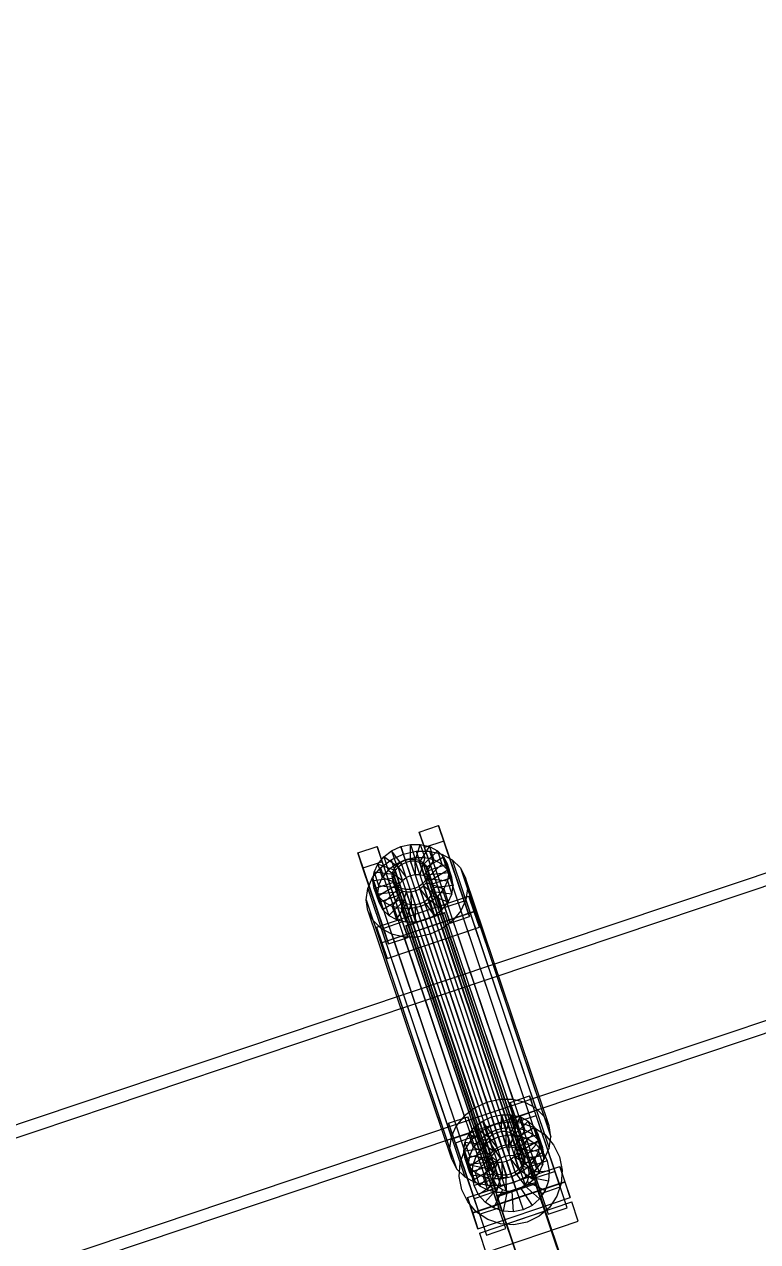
# Model space of a CAD drawing. Header units: millimetres. Extents: x -1970 to 34302, y -65268 to 6837.
# Drawn here: x 9134 to 9495, y 3092 to 3691 of the extents above; entities that cross this region are included whole.
import ezdxf

# ---------------------------------------------------------------- set-up
doc = ezdxf.new("R2010")
doc.units = ezdxf.units.MM
doc.layers.add('COTAS_P', color=1, linetype='Continuous', lineweight=0)
doc.layers.add('lateral_C01', color=7, linetype='Continuous', lineweight=0)
doc.dimstyles.new('R19_100', dxfattribs={"dimtxt": 250, "dimasz": 150, "dimexe": 150, "dimexo": 80, "dimgap": 100, "dimtad": 1, "dimtih": 1, "dimtoh": 1, "dimdsep": 46, "dimcen": 0.09, "dimadec": 0, "dimazin": 0, "dimtfac": 1, "dimtdec": 4, "dimtofl": 0, "dimtmove": 0, "dimatfit": 3, "dimfxl": 1, "dimtolj": 1, "dimtzin": 0, "dimarcsym": 0})

# ---------------------------------------------------------------- blocks, each defined once
blk = doc.blocks.new('*D0')
at = {"layer": 'COTAS_P', "color": 0, "lineweight": -2, "transparency": 16777216}
for p, q in [((10918.91, 3565.84), (10608.35, 4484.78)), ((1803.31, 1350.65), (10514.27, 4294.65)), ((1923.74, 525.79), (1613.18, 1444.73))]:
    blk.add_line(p, q, dxfattribs=at)
at = {"layer": 'COTAS_P', "color": 0, "transparency": 16777216}
for points in [[(10506.26, 4318.34), (10522.27, 4270.97), (10656.37, 4342.68)], [(1795.3, 1374.33), (1811.31, 1326.96), (1661.2, 1302.62)]]:
    blk.add_solid(points, dxfattribs=at)
at = {"layer": 'Defpoints', "color": 0, "transparency": 16777216}
for p in [(10656.37, 4342.68), (10944.53, 3490.06), (1949.36, 450)]:
    blk.add_point(p, dxfattribs=at)

msp = doc.modelspace()

# ---------------------------------------------------------------- linework, layer by layer
at = {"layer": 'lateral_C01'}
for p, q in [((9768.23, 3363.577), (9341.672, 3220.226)), ((9343.584, 3214.538), (9770.141, 3357.889)), ((9328.64, 3293.386), (9338.113, 3296.588)), ((9331.198, 3285.774), (9328.64, 3293.386)), ((9328.64, 3293.386), (9341.26, 3256.147)), ((9338.113, 3296.588), (9340.671, 3288.976)), ((9350.733, 3259.349), (9338.113, 3296.588)), ((9363.598, 3154.982), (9790.156, 3298.333)), ((9319.453, 3286.217), (9324.282, 3287.289)), ((9324.37, 3278.967), (9324.282, 3287.289)), ((9324.282, 3287.289), (9329.122, 3287.284)), ((9324.282, 3287.289), (9326.475, 3280.765)), ((9326.662, 3278.964), (9329.122, 3287.284)), ((9329.122, 3287.284), (9333.644, 3286.201)), ((9329.122, 3287.284), (9331.315, 3280.76)), ((9340.671, 3288.976), (9331.198, 3285.774)), ((9340.671, 3288.976), (9353.291, 3251.737)), ((9792.067, 3292.646), (9365.51, 3149.295)), ((9298.324, 3283.14), (9307.798, 3286.342)), ((9300.882, 3275.529), (9298.324, 3283.14)), ((9298.324, 3283.14), (9310.944, 3245.901)), ((9307.798, 3286.342), (9310.356, 3278.73)), ((9320.418, 3249.103), (9307.798, 3286.342)), ((9308.188, 3277.598), (9311.122, 3281.201)), ((9311.122, 3281.201), (9314.965, 3284.14)), ((9318.136, 3276.083), (9311.122, 3281.201)), ((9311.122, 3281.201), (9313.315, 3274.676)), ((9314.694, 3279.707), (9320.694, 3282.483)), ((9314.965, 3284.14), (9319.453, 3286.217)), ((9319.956, 3277.475), (9314.965, 3284.14)), ((9314.965, 3284.14), (9317.157, 3277.616)), ((9322.082, 3278.459), (9319.453, 3286.217)), ((9319.453, 3286.217), (9321.646, 3279.693)), ((9320.694, 3282.483), (9327.149, 3283.917)), ((9320.694, 3282.483), (9361.805, 3160.152)), ((9327.149, 3283.917), (9333.62, 3283.909)), ((9327.149, 3283.917), (9368.261, 3161.585)), ((9328.804, 3278.452), (9333.644, 3286.201)), ((9330.649, 3277.463), (9337.539, 3284.115)), ((9343.818, 3248.535), (9331.198, 3285.774)), ((9333.62, 3283.909), (9339.665, 3282.462)), ((9333.62, 3283.909), (9374.731, 3161.578)), ((9333.644, 3286.201), (9337.539, 3284.115)), ((9333.644, 3286.201), (9335.837, 3279.677)), ((9337.539, 3284.115), (9340.542, 3281.168)), ((9337.539, 3284.115), (9339.732, 3277.591)), ((9339.665, 3282.462), (9344.872, 3279.673)), ((9339.665, 3282.462), (9380.776, 3160.131)), ((9310.356, 3278.73), (9300.882, 3275.529)), ((9313.502, 3238.29), (9300.882, 3275.529)), ((9305.635, 3270.961), (9309.557, 3275.777)), ((9306.363, 3273.579), (9308.188, 3277.598)), ((9316.746, 3274.376), (9308.188, 3277.598)), ((9308.188, 3277.598), (9310.381, 3271.074)), ((9309.557, 3275.777), (9314.694, 3279.707)), ((9309.557, 3275.777), (9350.669, 3153.446)), ((9310.356, 3278.73), (9322.976, 3241.491)), ((9317.157, 3277.616), (9313.315, 3274.676)), ((9314.694, 3279.707), (9355.805, 3157.376)), ((9315.516, 3273.56), (9316.381, 3275.464)), ((9316.381, 3275.464), (9317.771, 3277.17)), ((9316.381, 3275.464), (9364.07, 3133.559)), ((9318.136, 3276.083), (9316.746, 3274.376)), ((9321.646, 3279.693), (9317.157, 3277.616)), ((9317.157, 3277.616), (9322.149, 3270.951)), ((9317.771, 3277.17), (9319.591, 3278.563)), ((9317.771, 3277.17), (9365.46, 3135.266)), ((9319.956, 3277.475), (9318.136, 3276.083)), ((9320.329, 3269.558), (9318.136, 3276.083)), ((9319.591, 3278.563), (9321.717, 3279.546)), ((9319.591, 3278.563), (9367.28, 3136.658)), ((9322.082, 3278.459), (9319.956, 3277.475)), ((9322.149, 3270.951), (9319.956, 3277.475)), ((9326.475, 3280.765), (9321.646, 3279.693)), ((9321.646, 3279.693), (9324.275, 3271.935)), ((9321.717, 3279.546), (9324.004, 3280.054)), ((9321.717, 3279.546), (9369.406, 3137.642)), ((9324.37, 3278.967), (9322.082, 3278.459)), ((9324.275, 3271.935), (9322.082, 3278.459)), ((9324.004, 3280.054), (9326.297, 3280.052)), ((9324.004, 3280.054), (9371.693, 3138.15)), ((9326.662, 3278.964), (9324.37, 3278.967)), ((9326.562, 3272.443), (9324.37, 3278.967)), ((9326.297, 3280.052), (9328.439, 3279.539)), ((9326.297, 3280.052), (9373.986, 3138.147)), ((9331.315, 3280.76), (9326.475, 3280.765)), ((9326.475, 3280.765), (9326.562, 3272.443)), ((9328.804, 3278.452), (9326.662, 3278.964)), ((9328.855, 3272.44), (9326.662, 3278.964)), ((9328.439, 3279.539), (9330.284, 3278.551)), ((9328.439, 3279.539), (9376.128, 3137.634)), ((9330.649, 3277.463), (9328.804, 3278.452)), ((9330.997, 3271.927), (9328.804, 3278.452)), ((9331.315, 3280.76), (9328.855, 3272.44)), ((9330.284, 3278.551), (9331.706, 3277.155)), ((9330.284, 3278.551), (9377.973, 3136.646)), ((9332.072, 3276.067), (9330.649, 3277.463)), ((9332.842, 3270.939), (9330.649, 3277.463)), ((9335.837, 3279.677), (9330.997, 3271.927)), ((9335.837, 3279.677), (9331.315, 3280.76)), ((9331.706, 3277.155), (9332.609, 3275.446)), ((9331.706, 3277.155), (9379.396, 3135.25)), ((9332.072, 3276.067), (9340.542, 3281.168)), ((9332.975, 3274.358), (9332.072, 3276.067)), ((9334.264, 3269.543), (9332.072, 3276.067)), ((9332.609, 3275.446), (9332.931, 3273.54)), ((9380.299, 3133.541), (9332.609, 3275.446)), ((9339.732, 3277.591), (9332.842, 3270.939)), ((9342.448, 3277.56), (9332.975, 3274.358)), ((9339.732, 3277.591), (9335.837, 3279.677)), ((9342.735, 3274.643), (9339.732, 3277.591)), ((9340.542, 3281.168), (9342.448, 3277.56)), ((9340.542, 3281.168), (9342.735, 3274.643)), ((9344.641, 3271.036), (9342.448, 3277.56)), ((9342.448, 3277.56), (9343.128, 3273.538)), ((9344.872, 3279.673), (9348.887, 3275.733)), ((9344.872, 3279.673), (9385.983, 3157.342)), ((9348.887, 3275.733), (9351.435, 3270.91)), ((9348.887, 3275.733), (9389.998, 3153.402)), ((9303.194, 3265.588), (9305.635, 3270.961)), ((9305.635, 3270.961), (9346.746, 3148.63)), ((9305.769, 3269.416), (9306.363, 3273.579)), ((9315.6, 3270.5), (9305.769, 3269.416)), ((9305.769, 3269.416), (9307.962, 3262.891)), ((9306.449, 3265.393), (9305.769, 3269.416)), ((9315.882, 3272.472), (9306.363, 3273.579)), ((9306.363, 3273.579), (9308.555, 3267.054)), ((9310.381, 3271.074), (9308.555, 3267.054)), ((9313.315, 3274.676), (9310.381, 3271.074)), ((9310.381, 3271.074), (9318.939, 3267.852)), ((9313.315, 3274.676), (9320.329, 3269.558)), ((9315.235, 3271.588), (9315.516, 3273.56)), ((9315.557, 3269.683), (9315.235, 3271.588)), ((9315.235, 3271.588), (9362.924, 3129.683)), ((9315.516, 3273.56), (9363.205, 3131.655)), ((9316.46, 3267.974), (9315.557, 3269.683)), ((9315.557, 3269.683), (9363.246, 3127.778)), ((9315.882, 3272.472), (9315.6, 3270.5)), ((9317.793, 3263.976), (9315.6, 3270.5)), ((9315.6, 3270.5), (9315.922, 3268.595)), ((9316.746, 3274.376), (9315.882, 3272.472)), ((9318.074, 3265.948), (9315.882, 3272.472)), ((9318.939, 3267.852), (9316.746, 3274.376)), ((9318.939, 3267.852), (9320.329, 3269.558)), ((9320.329, 3269.558), (9322.149, 3270.951)), ((9322.149, 3270.951), (9324.275, 3271.935)), ((9324.275, 3271.935), (9326.562, 3272.443)), ((9326.562, 3272.443), (9328.855, 3272.44)), ((9328.855, 3272.44), (9330.997, 3271.927)), ((9331.785, 3269.664), (9330.396, 3267.958)), ((9330.997, 3271.927), (9332.842, 3270.939)), ((9332.65, 3271.568), (9331.785, 3269.664)), ((9331.785, 3269.664), (9379.475, 3127.76)), ((9332.151, 3268.577), (9333.016, 3270.481)), ((9332.931, 3273.54), (9332.65, 3271.568)), ((9332.65, 3271.568), (9380.339, 3129.664)), ((9332.842, 3270.939), (9334.264, 3269.543)), ((9332.931, 3273.54), (9380.62, 3131.636)), ((9332.975, 3274.358), (9335.167, 3267.834)), ((9333.297, 3272.453), (9332.975, 3274.358)), ((9333.016, 3270.481), (9333.297, 3272.453)), ((9333.016, 3270.481), (9342.535, 3269.375)), ((9335.208, 3263.957), (9333.016, 3270.481)), ((9333.297, 3272.453), (9343.128, 3273.538)), ((9335.489, 3265.929), (9333.297, 3272.453)), ((9342.735, 3274.643), (9334.264, 3269.543)), ((9334.264, 3269.543), (9335.167, 3267.834)), ((9335.167, 3267.834), (9344.641, 3271.036)), ((9342.535, 3269.375), (9340.709, 3265.355)), ((9343.128, 3273.538), (9342.535, 3269.375)), ((9342.535, 3269.375), (9344.727, 3262.85)), ((9344.641, 3271.036), (9342.735, 3274.643)), ((9343.128, 3273.538), (9345.321, 3267.013)), ((9345.321, 3267.013), (9344.641, 3271.036)), ((9351.435, 3270.91), (9352.344, 3265.533)), ((9392.546, 3148.579), (9351.435, 3270.91)), ((9302.401, 3260.022), (9303.194, 3265.588)), ((9303.194, 3265.588), (9344.305, 3143.256)), ((9315.922, 3268.595), (9306.449, 3265.393)), ((9306.449, 3265.393), (9308.641, 3258.869)), ((9308.355, 3261.786), (9306.449, 3265.393)), ((9308.555, 3267.054), (9307.962, 3262.891)), ((9307.962, 3262.891), (9317.793, 3263.976)), ((9316.825, 3266.886), (9308.355, 3261.786)), ((9308.555, 3267.054), (9318.074, 3265.948)), ((9318.248, 3265.49), (9311.358, 3258.838)), ((9320.093, 3264.502), (9315.253, 3256.752)), ((9318.115, 3262.071), (9315.922, 3268.595)), ((9315.922, 3268.595), (9316.825, 3266.886)), ((9317.882, 3266.577), (9316.46, 3267.974)), ((9316.46, 3267.974), (9364.149, 3126.069)), ((9319.018, 3260.362), (9316.825, 3266.886)), ((9316.825, 3266.886), (9318.248, 3265.49)), ((9317.793, 3263.976), (9318.074, 3265.948)), ((9318.115, 3262.071), (9317.793, 3263.976)), ((9319.727, 3265.589), (9317.882, 3266.577)), ((9317.882, 3266.577), (9365.572, 3124.673)), ((9318.074, 3265.948), (9318.939, 3267.852)), ((9320.44, 3258.966), (9318.248, 3265.49)), ((9318.248, 3265.49), (9320.093, 3264.502)), ((9321.869, 3265.076), (9319.727, 3265.589)), ((9319.727, 3265.589), (9367.417, 3123.685)), ((9322.235, 3263.989), (9319.775, 3255.669)), ((9322.285, 3257.978), (9320.093, 3264.502)), ((9320.093, 3264.502), (9322.235, 3263.989)), ((9324.162, 3265.074), (9321.869, 3265.076)), ((9321.869, 3265.076), (9369.559, 3123.172)), ((9324.427, 3257.465), (9322.235, 3263.989)), ((9322.235, 3263.989), (9324.528, 3263.987)), ((9326.449, 3265.582), (9324.162, 3265.074)), ((9324.162, 3265.074), (9371.851, 3123.169)), ((9324.528, 3263.987), (9326.815, 3264.494)), ((9324.528, 3263.987), (9324.615, 3255.664)), ((9326.72, 3257.462), (9324.528, 3263.987)), ((9328.576, 3266.566), (9326.449, 3265.582)), ((9326.449, 3265.582), (9374.139, 3123.677)), ((9326.815, 3264.494), (9328.941, 3265.478)), ((9326.815, 3264.494), (9329.444, 3256.736)), ((9329.008, 3257.97), (9326.815, 3264.494)), ((9330.396, 3267.958), (9328.576, 3266.566)), ((9328.576, 3266.566), (9376.265, 3124.661)), ((9328.941, 3265.478), (9330.761, 3266.871)), ((9328.941, 3265.478), (9333.933, 3258.813)), ((9331.134, 3258.954), (9328.941, 3265.478)), ((9330.396, 3267.958), (9378.085, 3126.054)), ((9330.761, 3266.871), (9332.151, 3268.577)), ((9330.761, 3266.871), (9337.775, 3261.753)), ((9332.954, 3260.346), (9330.761, 3266.871)), ((9332.151, 3268.577), (9340.709, 3265.355)), ((9334.343, 3262.053), (9332.151, 3268.577)), ((9335.208, 3263.957), (9334.343, 3262.053)), ((9335.167, 3267.834), (9335.489, 3265.929)), ((9335.489, 3265.929), (9335.208, 3263.957)), ((9344.727, 3262.85), (9335.208, 3263.957)), ((9345.321, 3267.013), (9335.489, 3265.929)), ((9340.709, 3265.355), (9337.775, 3261.753)), ((9340.709, 3265.355), (9342.901, 3258.831)), ((9344.727, 3262.85), (9345.321, 3267.013)), ((9352.344, 3265.533), (9351.55, 3259.968)), ((9352.344, 3265.533), (9393.455, 3143.201)), ((9303.309, 3254.645), (9302.401, 3260.022)), ((9302.401, 3260.022), (9343.512, 3137.691)), ((9307.576, 3246.493), (9353.05, 3261.861)), ((9307.962, 3262.891), (9308.641, 3258.869)), ((9308.355, 3261.786), (9310.548, 3255.261)), ((9311.358, 3258.838), (9308.355, 3261.786)), ((9308.641, 3258.869), (9318.115, 3262.071)), ((9308.641, 3258.869), (9310.548, 3255.261)), ((9310.548, 3255.261), (9319.018, 3260.362)), ((9311.358, 3258.838), (9313.551, 3252.314)), ((9315.253, 3256.752), (9311.358, 3258.838)), ((9313.551, 3252.314), (9320.44, 3258.966)), ((9317.446, 3250.228), (9322.285, 3257.978)), ((9319.018, 3260.362), (9318.115, 3262.071)), ((9320.44, 3258.966), (9319.018, 3260.362)), ((9322.285, 3257.978), (9320.44, 3258.966)), ((9321.968, 3249.145), (9324.427, 3257.465)), ((9324.427, 3257.465), (9322.285, 3257.978)), ((9326.72, 3257.462), (9324.427, 3257.465)), ((9329.008, 3257.97), (9326.72, 3257.462)), ((9326.808, 3249.14), (9326.72, 3257.462)), ((9331.134, 3258.954), (9329.008, 3257.97)), ((9331.637, 3250.212), (9329.008, 3257.97)), ((9333.933, 3258.813), (9329.444, 3256.736)), ((9332.954, 3260.346), (9331.134, 3258.954)), ((9336.125, 3252.289), (9331.134, 3258.954)), ((9334.343, 3262.053), (9332.954, 3260.346)), ((9339.967, 3255.228), (9332.954, 3260.346)), ((9337.775, 3261.753), (9333.933, 3258.813)), ((9333.933, 3258.813), (9336.125, 3252.289)), ((9342.901, 3258.831), (9334.343, 3262.053)), ((9337.775, 3261.753), (9339.967, 3255.228)), ((9339.967, 3255.228), (9342.901, 3258.831)), ((9350.733, 3259.349), (9341.26, 3256.147)), ((9342.901, 3258.831), (9344.727, 3262.85)), ((9351.55, 3259.968), (9349.109, 3254.594)), ((9353.291, 3251.737), (9350.733, 3259.349)), ((9351.55, 3259.968), (9392.662, 3137.636)), ((9353.05, 3261.861), (9355.608, 3254.249)), ((9355.679, 3254.103), (9353.05, 3261.861)), ((9305.858, 3249.822), (9303.309, 3254.645)), ((9303.309, 3254.645), (9344.421, 3132.314)), ((9355.608, 3254.249), (9310.135, 3238.881)), ((9355.679, 3254.103), (9310.206, 3238.734)), ((9310.548, 3255.261), (9313.551, 3252.314)), ((9313.551, 3252.314), (9317.446, 3250.228)), ((9315.253, 3256.752), (9317.446, 3250.228)), ((9319.775, 3255.669), (9315.253, 3256.752)), ((9319.775, 3255.669), (9321.968, 3249.145)), ((9324.615, 3255.664), (9319.775, 3255.669)), ((9322.078, 3247.29), (9341.025, 3253.693)), ((9341.106, 3253.452), (9322.159, 3247.048)), ((9329.444, 3256.736), (9324.615, 3255.664)), ((9324.615, 3255.664), (9326.808, 3249.14)), ((9329.444, 3256.736), (9331.637, 3250.212)), ((9331.637, 3250.212), (9336.125, 3252.289)), ((9336.125, 3252.289), (9339.967, 3255.228)), ((9341.025, 3253.693), (9341.106, 3253.452)), ((9405.9, 3061.746), (9341.025, 3253.693)), ((9341.106, 3253.452), (9405.982, 3061.504)), ((9341.26, 3256.147), (9343.818, 3248.535)), ((9343.818, 3248.535), (9353.291, 3251.737)), ((9349.109, 3254.594), (9345.187, 3249.778)), ((9349.109, 3254.594), (9390.221, 3132.263)), ((9355.608, 3254.249), (9358.237, 3246.491)), ((9358.237, 3246.491), (9355.679, 3254.103)), ((9309.872, 3245.882), (9305.858, 3249.822)), ((9305.858, 3249.822), (9346.969, 3127.491)), ((9310.135, 3238.881), (9307.576, 3246.493)), ((9307.576, 3246.493), (9310.206, 3238.734)), ((9315.079, 3243.093), (9309.872, 3245.882)), ((9309.872, 3245.882), (9350.983, 3123.55)), ((9320.418, 3249.103), (9310.944, 3245.901)), ((9310.944, 3245.901), (9313.502, 3238.29)), ((9312.764, 3231.123), (9358.237, 3246.491)), ((9317.446, 3250.228), (9321.968, 3249.145)), ((9322.976, 3241.491), (9320.418, 3249.103)), ((9321.968, 3249.145), (9326.808, 3249.14)), ((9322.159, 3247.048), (9322.078, 3247.29)), ((9386.953, 3055.342), (9322.078, 3247.29)), ((9387.035, 3055.1), (9322.159, 3247.048)), ((9326.808, 3249.14), (9331.637, 3250.212)), ((9340.051, 3245.848), (9334.05, 3243.072)), ((9345.187, 3249.778), (9340.051, 3245.848)), ((9340.051, 3245.848), (9381.162, 3123.517)), ((9345.187, 3249.778), (9386.298, 3127.447)), ((9313.502, 3238.29), (9322.976, 3241.491)), ((9321.124, 3241.646), (9315.079, 3243.093)), ((9315.079, 3243.093), (9356.191, 3120.762)), ((9327.595, 3241.639), (9321.124, 3241.646)), ((9321.124, 3241.646), (9362.235, 3119.314)), ((9334.05, 3243.072), (9327.595, 3241.639)), ((9327.595, 3241.639), (9368.706, 3119.307)), ((9334.05, 3243.072), (9375.162, 3120.741)), ((9312.764, 3231.123), (9310.135, 3238.881)), ((9310.206, 3238.734), (9312.764, 3231.123)), ((9341.672, 3220.226), (8915.115, 3076.875)), ((9363.598, 3154.982), (9341.672, 3220.226)), ((9341.672, 3220.226), (9343.584, 3214.538)), ((8917.026, 3071.187), (9343.584, 3214.538)), ((9343.584, 3214.538), (9365.51, 3149.295)), ((9368.261, 3161.585), (9361.805, 3160.152)), ((9374.731, 3161.578), (9368.261, 3161.585)), ((9373.405, 3160.181), (9382.879, 3163.382)), ((9380.776, 3160.131), (9374.731, 3161.578)), ((9382.879, 3163.382), (9385.437, 3155.771)), ((9395.499, 3126.143), (9382.879, 3163.382)), ((9355.805, 3157.376), (9350.669, 3153.446)), ((9361.805, 3160.152), (9355.805, 3157.376)), ((9375.963, 3152.569), (9373.405, 3160.181)), ((9373.405, 3160.181), (9386.026, 3122.942)), ((9385.437, 3155.771), (9375.963, 3152.569)), ((9385.983, 3157.342), (9380.776, 3160.131)), ((9385.437, 3155.771), (9398.057, 3118.532)), ((9389.998, 3153.402), (9385.983, 3157.342)), ((8937.041, 3011.631), (9363.598, 3154.982)), ((9365.51, 3149.295), (8938.953, 3005.944)), ((9343.09, 3149.935), (9352.563, 3153.137)), ((9345.648, 3142.323), (9343.09, 3149.935)), ((9343.09, 3149.935), (9355.71, 3112.696)), ((9350.669, 3153.446), (9346.746, 3148.63)), ((9352.563, 3153.137), (9355.122, 3145.525)), ((9365.184, 3115.898), (9352.563, 3153.137)), ((9355.888, 3147.995), (9359.73, 3150.935)), ((9359.559, 3146.37), (9365.51, 3149.295)), ((9359.73, 3150.935), (9364.219, 3153.012)), ((9364.722, 3144.27), (9359.73, 3150.935)), ((9359.73, 3150.935), (9361.923, 3144.411)), ((9364.219, 3153.012), (9369.048, 3154.084)), ((9366.848, 3145.254), (9364.219, 3153.012)), ((9364.219, 3153.012), (9366.411, 3146.487)), ((9365.51, 3149.295), (9372.015, 3150.58)), ((9369.135, 3145.762), (9369.048, 3154.084)), ((9369.048, 3154.084), (9373.888, 3154.079)), ((9369.048, 3154.084), (9371.24, 3147.56)), ((9371.428, 3145.759), (9373.888, 3154.079)), ((9372.015, 3150.58), (9378.631, 3150.137)), ((9373.57, 3145.246), (9378.41, 3152.996)), ((9373.888, 3154.079), (9378.41, 3152.996)), ((9373.888, 3154.079), (9376.081, 3147.554)), ((9375.415, 3144.258), (9382.305, 3150.91)), ((9388.584, 3115.33), (9375.963, 3152.569)), ((9376.699, 3150.543), (9386.173, 3153.745)), ((9376.699, 3150.543), (9392.067, 3105.07)), ((9378.41, 3152.996), (9382.305, 3150.91)), ((9378.41, 3152.996), (9380.602, 3146.472)), ((9378.631, 3150.137), (9384.907, 3147.997)), ((9382.305, 3150.91), (9385.308, 3147.963)), ((9382.305, 3150.91), (9384.497, 3144.386)), ((9401.541, 3108.272), (9386.173, 3153.745)), ((9392.546, 3148.579), (9389.998, 3153.402)), ((9344.305, 3143.256), (9343.512, 3137.691)), ((9346.746, 3148.63), (9344.305, 3143.256)), ((9355.122, 3145.525), (9345.648, 3142.323)), ((9346.384, 3140.297), (9355.857, 3143.499)), ((9351.128, 3140.373), (9352.954, 3144.393)), ((9352.954, 3144.393), (9355.888, 3147.995)), ((9361.512, 3141.171), (9352.954, 3144.393)), ((9352.954, 3144.393), (9355.147, 3137.869)), ((9354.568, 3142.005), (9359.559, 3146.37)), ((9355.122, 3145.525), (9367.742, 3108.286)), ((9371.226, 3098.026), (9355.857, 3143.499)), ((9362.902, 3142.877), (9355.888, 3147.995)), ((9355.888, 3147.995), (9358.081, 3141.471)), ((9361.923, 3144.411), (9358.081, 3141.471)), ((9366.411, 3146.487), (9361.923, 3144.411)), ((9361.923, 3144.411), (9366.915, 3137.746)), ((9364.722, 3144.27), (9362.902, 3142.877)), ((9363.107, 3141.044), (9367.559, 3143.232)), ((9366.848, 3145.254), (9364.722, 3144.27)), ((9366.915, 3137.746), (9364.722, 3144.27)), ((9371.24, 3147.56), (9366.411, 3146.487)), ((9366.411, 3146.487), (9369.041, 3138.729)), ((9369.135, 3145.762), (9366.848, 3145.254)), ((9369.041, 3138.729), (9366.848, 3145.254)), ((9367.559, 3143.232), (9372.425, 3144.193)), ((9370.761, 3133.758), (9367.559, 3143.232)), ((9371.428, 3145.759), (9369.135, 3145.762)), ((9371.328, 3139.237), (9369.135, 3145.762)), ((9376.081, 3147.554), (9371.24, 3147.56)), ((9371.24, 3147.56), (9371.328, 3139.237)), ((9373.57, 3145.246), (9371.428, 3145.759)), ((9373.621, 3139.235), (9371.428, 3145.759)), ((9373.066, 3134.213), (9372.425, 3144.193)), ((9372.425, 3144.193), (9377.374, 3143.862)), ((9375.415, 3144.258), (9373.57, 3145.246)), ((9375.763, 3138.722), (9373.57, 3145.246)), ((9376.081, 3147.554), (9373.621, 3139.235)), ((9375.41, 3134.057), (9377.374, 3143.862)), ((9376.838, 3142.862), (9375.415, 3144.258)), ((9377.608, 3137.734), (9375.415, 3144.258)), ((9380.602, 3146.472), (9375.763, 3138.722)), ((9380.602, 3146.472), (9376.081, 3147.554)), ((9376.838, 3142.862), (9385.308, 3147.963)), ((9377.374, 3143.862), (9382.068, 3142.261)), ((9384.497, 3144.386), (9377.608, 3137.734)), ((9387.214, 3144.355), (9377.741, 3141.153)), ((9384.497, 3144.386), (9380.602, 3146.472)), ((9387.5, 3141.438), (9384.497, 3144.386)), ((9384.907, 3147.997), (9390.415, 3144.306)), ((9385.308, 3147.963), (9387.214, 3144.355)), ((9385.308, 3147.963), (9387.5, 3141.438)), ((9389.407, 3137.83), (9387.214, 3144.355)), ((9387.214, 3144.355), (9387.894, 3140.332)), ((9390.415, 3144.306), (9394.78, 3139.315)), ((9393.455, 3143.201), (9392.546, 3148.579)), ((9343.512, 3137.691), (9344.421, 3132.314)), ((9358.268, 3105.084), (9345.648, 3142.323)), ((9346.384, 3140.297), (9361.752, 3094.824)), ((9350.535, 3136.21), (9351.128, 3140.373)), ((9360.366, 3137.295), (9350.535, 3136.21)), ((9350.877, 3136.496), (9354.568, 3142.005)), ((9360.647, 3139.267), (9351.128, 3140.373)), ((9351.128, 3140.373), (9353.321, 3133.849)), ((9355.147, 3137.869), (9353.321, 3133.849)), ((9358.081, 3141.471), (9355.147, 3137.869)), ((9355.147, 3137.869), (9363.705, 3134.647)), ((9356.613, 3133.658), (9359.374, 3137.778)), ((9358.081, 3141.471), (9365.095, 3136.353)), ((9359.374, 3137.778), (9363.107, 3141.044)), ((9366.884, 3131.175), (9359.374, 3137.778)), ((9360.647, 3139.267), (9360.366, 3137.295)), ((9362.559, 3130.771), (9360.366, 3137.295)), ((9360.366, 3137.295), (9360.688, 3135.39)), ((9361.512, 3141.171), (9360.647, 3139.267)), ((9362.84, 3132.743), (9360.647, 3139.267)), ((9362.902, 3142.877), (9361.512, 3141.171)), ((9363.705, 3134.647), (9361.512, 3141.171)), ((9365.095, 3136.353), (9362.902, 3142.877)), ((9368.652, 3132.722), (9363.107, 3141.044)), ((9365.095, 3136.353), (9366.915, 3137.746)), ((9366.915, 3137.746), (9369.041, 3138.729)), ((9369.406, 3137.642), (9367.28, 3136.658)), ((9369.041, 3138.729), (9371.328, 3139.237)), ((9371.693, 3138.15), (9369.406, 3137.642)), ((9371.328, 3139.237), (9373.621, 3139.235)), ((9373.986, 3138.147), (9371.693, 3138.15)), ((9373.621, 3139.235), (9375.763, 3138.722)), ((9376.128, 3137.634), (9373.986, 3138.147)), ((9375.763, 3138.722), (9377.608, 3137.734)), ((9377.973, 3136.646), (9376.128, 3137.634)), ((9377.741, 3141.153), (9376.838, 3142.862)), ((9379.03, 3136.338), (9376.838, 3142.862)), ((9376.916, 3135.372), (9377.781, 3137.276)), ((9377.608, 3137.734), (9379.03, 3136.338)), ((9377.634, 3133.298), (9382.068, 3142.261)), ((9377.741, 3141.153), (9379.933, 3134.629)), ((9378.062, 3139.248), (9377.741, 3141.153)), ((9377.781, 3137.276), (9378.062, 3139.248)), ((9377.781, 3137.276), (9387.3, 3136.169)), ((9379.974, 3130.751), (9377.781, 3137.276)), ((9378.062, 3139.248), (9387.894, 3140.332)), ((9380.255, 3132.723), (9378.062, 3139.248)), ((9387.5, 3141.438), (9379.03, 3136.338)), ((9379.585, 3131.99), (9386.189, 3139.5)), ((9379.933, 3134.629), (9389.407, 3137.83)), ((9382.068, 3142.261), (9386.189, 3139.5)), ((9386.189, 3139.5), (9389.454, 3135.767)), ((9387.894, 3140.332), (9387.3, 3136.169)), ((9389.407, 3137.83), (9387.5, 3141.438)), ((9387.894, 3140.332), (9390.086, 3133.808)), ((9390.086, 3133.808), (9389.407, 3137.83)), ((9390.221, 3132.263), (9392.662, 3137.636)), ((9392.662, 3137.636), (9393.455, 3143.201)), ((9394.78, 3139.315), (9397.705, 3133.364)), ((9344.421, 3132.314), (9346.969, 3127.491)), ((9348.737, 3130.22), (9350.877, 3136.496)), ((9350.535, 3136.21), (9352.728, 3129.686)), ((9351.215, 3132.188), (9350.535, 3136.21)), ((9360.688, 3135.39), (9351.215, 3132.188)), ((9351.215, 3132.188), (9353.407, 3125.664)), ((9353.121, 3128.58), (9351.215, 3132.188)), ((9353.321, 3133.849), (9352.728, 3129.686)), ((9361.591, 3133.681), (9353.121, 3128.58)), ((9353.321, 3133.849), (9362.84, 3132.743)), ((9355.012, 3128.963), (9356.613, 3133.658)), ((9363.014, 3132.285), (9356.124, 3125.633)), ((9365.576, 3129.223), (9356.613, 3133.658)), ((9364.859, 3131.297), (9360.019, 3123.547)), ((9362.881, 3128.865), (9360.688, 3135.39)), ((9360.688, 3135.39), (9361.591, 3133.681)), ((9363.784, 3127.157), (9361.591, 3133.681)), ((9361.591, 3133.681), (9363.014, 3132.285)), ((9362.559, 3130.771), (9362.84, 3132.743)), ((9362.84, 3132.743), (9363.705, 3134.647)), ((9363.205, 3131.655), (9362.924, 3129.683)), ((9365.206, 3125.76), (9363.014, 3132.285)), ((9363.014, 3132.285), (9364.859, 3131.297)), ((9364.07, 3133.559), (9363.205, 3131.655)), ((9363.705, 3134.647), (9365.095, 3136.353)), ((9365.46, 3135.266), (9364.07, 3133.559)), ((9367.051, 3124.772), (9364.859, 3131.297)), ((9364.859, 3131.297), (9367, 3130.784)), ((9367.28, 3136.658), (9365.46, 3135.266)), ((9366.884, 3131.175), (9368.652, 3132.722)), ((9368.652, 3132.722), (9370.761, 3133.758)), ((9369.293, 3130.781), (9371.581, 3131.289)), ((9370.761, 3133.758), (9373.066, 3134.213)), ((9371.581, 3131.289), (9373.707, 3132.273)), ((9371.581, 3131.289), (9374.21, 3123.531)), ((9373.773, 3124.765), (9371.581, 3131.289)), ((9373.066, 3134.213), (9375.41, 3134.057)), ((9373.707, 3132.273), (9375.527, 3133.665)), ((9373.707, 3132.273), (9378.698, 3125.608)), ((9375.899, 3125.748), (9373.707, 3132.273)), ((9375.41, 3134.057), (9377.634, 3133.298)), ((9375.527, 3133.665), (9376.916, 3135.372)), ((9375.527, 3133.665), (9382.54, 3128.547)), ((9377.719, 3127.141), (9375.527, 3133.665)), ((9376.916, 3135.372), (9385.474, 3132.15)), ((9379.109, 3128.847), (9376.916, 3135.372)), ((9377.634, 3133.298), (9379.585, 3131.99)), ((9379.396, 3135.25), (9377.973, 3136.646)), ((9379.03, 3136.338), (9379.933, 3134.629)), ((9380.299, 3133.541), (9379.396, 3135.25)), ((9379.585, 3131.99), (9381.132, 3130.222)), ((9379.933, 3134.629), (9380.255, 3132.723)), ((9380.255, 3132.723), (9379.974, 3130.751)), ((9390.086, 3133.808), (9380.255, 3132.723)), ((9380.62, 3131.636), (9380.299, 3133.541)), ((9380.339, 3129.664), (9380.62, 3131.636)), ((9381.132, 3130.222), (9389.454, 3135.767)), ((9391.642, 3131.315), (9382.168, 3128.113)), ((9385.474, 3132.15), (9382.54, 3128.547)), ((9387.3, 3136.169), (9385.474, 3132.15)), ((9385.474, 3132.15), (9387.667, 3125.626)), ((9386.298, 3127.447), (9390.221, 3132.263)), ((9387.3, 3136.169), (9389.493, 3129.645)), ((9389.454, 3135.767), (9391.642, 3131.315)), ((9389.493, 3129.645), (9390.086, 3133.808)), ((9391.642, 3131.315), (9392.603, 3126.449)), ((9397.705, 3133.364), (9398.99, 3126.859)), ((9346.969, 3127.491), (9350.983, 3123.55)), ((9348.294, 3123.604), (9348.737, 3130.22)), ((9352.342, 3113.287), (9397.815, 3128.656)), ((9352.728, 3129.686), (9362.559, 3130.771)), ((9352.728, 3129.686), (9353.407, 3125.664)), ((9353.121, 3128.58), (9355.313, 3122.056)), ((9356.124, 3125.633), (9353.121, 3128.58)), ((9353.407, 3125.664), (9362.881, 3128.865)), ((9353.407, 3125.664), (9355.313, 3122.056)), ((9354.681, 3124.015), (9355.012, 3128.963)), ((9364.817, 3126.999), (9355.012, 3128.963)), ((9355.313, 3122.056), (9363.784, 3127.157)), ((9356.124, 3125.633), (9358.316, 3119.109)), ((9360.019, 3123.547), (9356.124, 3125.633)), ((9358.316, 3119.109), (9365.206, 3125.76)), ((9362.881, 3128.865), (9362.559, 3130.771)), ((9363.784, 3127.157), (9362.881, 3128.865)), ((9362.924, 3129.683), (9363.246, 3127.778)), ((9363.246, 3127.778), (9364.149, 3126.069)), ((9365.206, 3125.76), (9363.784, 3127.157)), ((9364.149, 3126.069), (9365.572, 3124.673)), ((9367, 3130.784), (9364.541, 3122.464)), ((9364.661, 3124.655), (9364.817, 3126.999)), ((9364.817, 3126.999), (9365.576, 3129.223)), ((9367.051, 3124.772), (9365.206, 3125.76)), ((9365.576, 3129.223), (9366.884, 3131.175)), ((9369.193, 3124.259), (9367, 3130.784)), ((9367, 3130.784), (9369.293, 3130.781)), ((9369.293, 3130.781), (9369.381, 3122.459)), ((9371.486, 3124.257), (9369.293, 3130.781)), ((9375.899, 3125.748), (9373.773, 3124.765)), ((9378.698, 3125.608), (9374.21, 3123.531)), ((9377.719, 3127.141), (9375.899, 3125.748)), ((9380.891, 3119.083), (9375.899, 3125.748)), ((9376.265, 3124.661), (9378.085, 3126.054)), ((9379.109, 3128.847), (9377.719, 3127.141)), ((9384.733, 3122.023), (9377.719, 3127.141)), ((9378.085, 3126.054), (9379.475, 3127.76)), ((9382.54, 3128.547), (9378.698, 3125.608)), ((9378.698, 3125.608), (9380.891, 3119.083)), ((9379.974, 3130.751), (9379.109, 3128.847)), ((9387.667, 3125.626), (9379.109, 3128.847)), ((9379.475, 3127.76), (9380.339, 3129.664)), ((9389.493, 3129.645), (9379.974, 3130.751)), ((9381.132, 3130.222), (9382.168, 3128.113)), ((9381.162, 3123.517), (9386.298, 3127.447)), ((9382.168, 3128.113), (9382.624, 3125.808)), ((9382.624, 3125.808), (9382.467, 3123.464)), ((9382.54, 3128.547), (9384.733, 3122.023)), ((9382.624, 3125.808), (9392.603, 3126.449)), ((9384.733, 3122.023), (9387.667, 3125.626)), ((9395.499, 3126.143), (9386.026, 3122.942)), ((9387.667, 3125.626), (9389.493, 3129.645)), ((9392.603, 3126.449), (9392.272, 3121.5)), ((9398.057, 3118.532), (9395.499, 3126.143)), ((9397.815, 3128.656), (9400.373, 3121.044)), ((9400.445, 3120.897), (9397.815, 3128.656)), ((9398.99, 3126.859), (9398.547, 3120.243)), ((9349.579, 3117.099), (9348.294, 3123.604)), ((9350.983, 3123.55), (9356.191, 3120.762)), ((9364.661, 3124.655), (9354.681, 3124.015)), ((9355.642, 3119.149), (9354.681, 3124.015)), ((9400.373, 3121.044), (9354.9, 3105.676)), ((9400.445, 3120.897), (9354.971, 3105.529)), ((9355.313, 3122.056), (9358.316, 3119.109)), ((9365.116, 3122.35), (9355.642, 3119.149)), ((9356.191, 3120.762), (9362.235, 3119.314)), ((9366.152, 3120.242), (9357.83, 3114.697)), ((9360.019, 3123.547), (9362.211, 3117.022)), ((9364.541, 3122.464), (9360.019, 3123.547)), ((9362.211, 3117.022), (9367.051, 3124.772)), ((9362.235, 3119.314), (9368.706, 3119.307)), ((9364.541, 3122.464), (9366.733, 3115.94)), ((9369.381, 3122.459), (9364.541, 3122.464)), ((9365.116, 3122.35), (9364.661, 3124.655)), ((9366.152, 3120.242), (9365.116, 3122.35)), ((9365.572, 3124.673), (9367.417, 3123.685)), ((9367.699, 3118.473), (9366.152, 3120.242)), ((9366.733, 3115.94), (9369.193, 3124.259)), ((9366.751, 3114.357), (9385.698, 3120.761)), ((9385.964, 3119.974), (9367.017, 3113.57)), ((9369.193, 3124.259), (9367.051, 3124.772)), ((9367.417, 3123.685), (9369.559, 3123.172)), ((9368.706, 3119.307), (9375.162, 3120.741)), ((9371.486, 3124.257), (9369.193, 3124.259)), ((9374.21, 3123.531), (9369.381, 3122.459)), ((9369.381, 3122.459), (9371.574, 3115.934)), ((9369.559, 3123.172), (9371.851, 3123.169)), ((9373.773, 3124.765), (9371.486, 3124.257)), ((9371.574, 3115.934), (9371.486, 3124.257)), ((9371.851, 3123.169), (9374.139, 3123.677)), ((9376.402, 3117.007), (9373.773, 3124.765)), ((9374.139, 3123.677), (9376.265, 3124.661)), ((9374.21, 3123.531), (9376.402, 3117.007)), ((9375.162, 3120.741), (9381.162, 3123.517)), ((9380.401, 3119.289), (9378.632, 3117.742)), ((9381.709, 3121.24), (9380.401, 3119.289)), ((9380.401, 3119.289), (9387.91, 3112.685)), ((9380.891, 3119.083), (9384.733, 3122.023)), ((9382.467, 3123.464), (9381.709, 3121.24)), ((9381.709, 3121.24), (9390.672, 3116.806)), ((9382.467, 3123.464), (9392.272, 3121.5)), ((9385.698, 3120.761), (9385.964, 3119.974)), ((9405.581, 3061.942), (9385.698, 3120.761)), ((9385.964, 3119.974), (9405.847, 3061.155)), ((9386.026, 3122.942), (9388.584, 3115.33)), ((9392.272, 3121.5), (9390.672, 3116.806)), ((9398.547, 3120.243), (9396.408, 3113.967)), ((9400.373, 3121.044), (9403.003, 3113.286)), ((9403.003, 3113.286), (9400.445, 3120.897)), ((9352.504, 3111.149), (9349.579, 3117.099)), ((9354.9, 3105.676), (9352.342, 3113.287)), ((9352.342, 3113.287), (9354.971, 3105.529)), ((9357.83, 3114.697), (9355.642, 3119.149)), ((9365.184, 3115.898), (9355.71, 3112.696)), ((9357.529, 3097.917), (9403.003, 3113.286)), ((9361.096, 3110.964), (9357.83, 3114.697)), ((9358.316, 3119.109), (9362.211, 3117.022)), ((9367.699, 3118.473), (9361.096, 3110.964)), ((9362.211, 3117.022), (9366.733, 3115.94)), ((9367.742, 3108.286), (9365.184, 3115.898)), ((9369.651, 3117.165), (9365.216, 3108.203)), ((9366.733, 3115.94), (9371.574, 3115.934)), ((9367.017, 3113.57), (9366.751, 3114.357)), ((9386.634, 3055.537), (9366.751, 3114.357)), ((9386.9, 3054.751), (9367.017, 3113.57)), ((9369.651, 3117.165), (9367.699, 3118.473)), ((9371.875, 3116.407), (9369.651, 3117.165)), ((9371.875, 3116.407), (9369.911, 3106.602)), ((9371.574, 3115.934), (9376.402, 3117.007)), ((9374.219, 3116.25), (9371.875, 3116.407)), ((9376.524, 3116.706), (9374.219, 3116.25)), ((9374.219, 3116.25), (9374.86, 3106.271)), ((9376.402, 3117.007), (9380.891, 3119.083)), ((9378.632, 3117.742), (9376.524, 3116.706)), ((9376.524, 3116.706), (9379.725, 3107.232)), ((9378.632, 3117.742), (9384.177, 3109.42)), ((9390.672, 3116.806), (9387.91, 3112.685)), ((9388.584, 3115.33), (9398.057, 3118.532)), ((9396.408, 3113.967), (9392.717, 3108.459)), ((9356.869, 3106.158), (9352.504, 3111.149)), ((9355.71, 3112.696), (9358.268, 3105.084)), ((9358.268, 3105.084), (9367.742, 3108.286)), ((9358.27, 3095.758), (9403.743, 3111.127)), ((9365.216, 3108.203), (9361.096, 3110.964)), ((9369.911, 3106.602), (9365.216, 3108.203)), ((9379.725, 3107.232), (9374.86, 3106.271)), ((9384.177, 3109.42), (9379.725, 3107.232)), ((9387.91, 3112.685), (9384.177, 3109.42)), ((9392.717, 3108.459), (9387.725, 3104.094)), ((9392.067, 3105.07), (9401.541, 3108.272)), ((9406.945, 3101.653), (9403.743, 3111.127)), ((9357.529, 3097.917), (9354.9, 3105.676)), ((9354.971, 3105.529), (9357.529, 3097.917)), ((9362.378, 3102.466), (9356.869, 3106.158)), ((9361.471, 3086.285), (9406.945, 3101.653)), ((9368.654, 3100.327), (9362.378, 3102.466)), ((9374.86, 3106.271), (9369.911, 3106.602)), ((9390.48, 3106.644), (9371.533, 3100.241)), ((9387.725, 3104.094), (9381.775, 3101.169)), ((9390.48, 3106.644), (9405.72, 3061.55)), ((9358.27, 3095.758), (9361.471, 3086.285)), ((9361.752, 3094.824), (9371.226, 3098.026)), ((9375.27, 3099.884), (9368.654, 3100.327)), ((9386.773, 3055.147), (9371.533, 3100.241)), ((9381.775, 3101.169), (9375.27, 3099.884))]:
    msp.add_line(p, q, dxfattribs=at)

# ---------------------------------------------------------------- dimensions: what is measured, and where the dimension line sits
at = {"layer": 'COTAS_P'}
dim = msp.add_aligned_dim(p1=(1949.358, 450), p2=(10944.529, 3490.056), distance=900, text='<> P', dimstyle='R19_100', dxfattribs=at)
dim.commit()
dim.dimension.update_dxf_attribs({"geometry": '*D0', "text_midpoint": (6158.787, 2822.651)})

doc.saveas('drawing.dxf')
